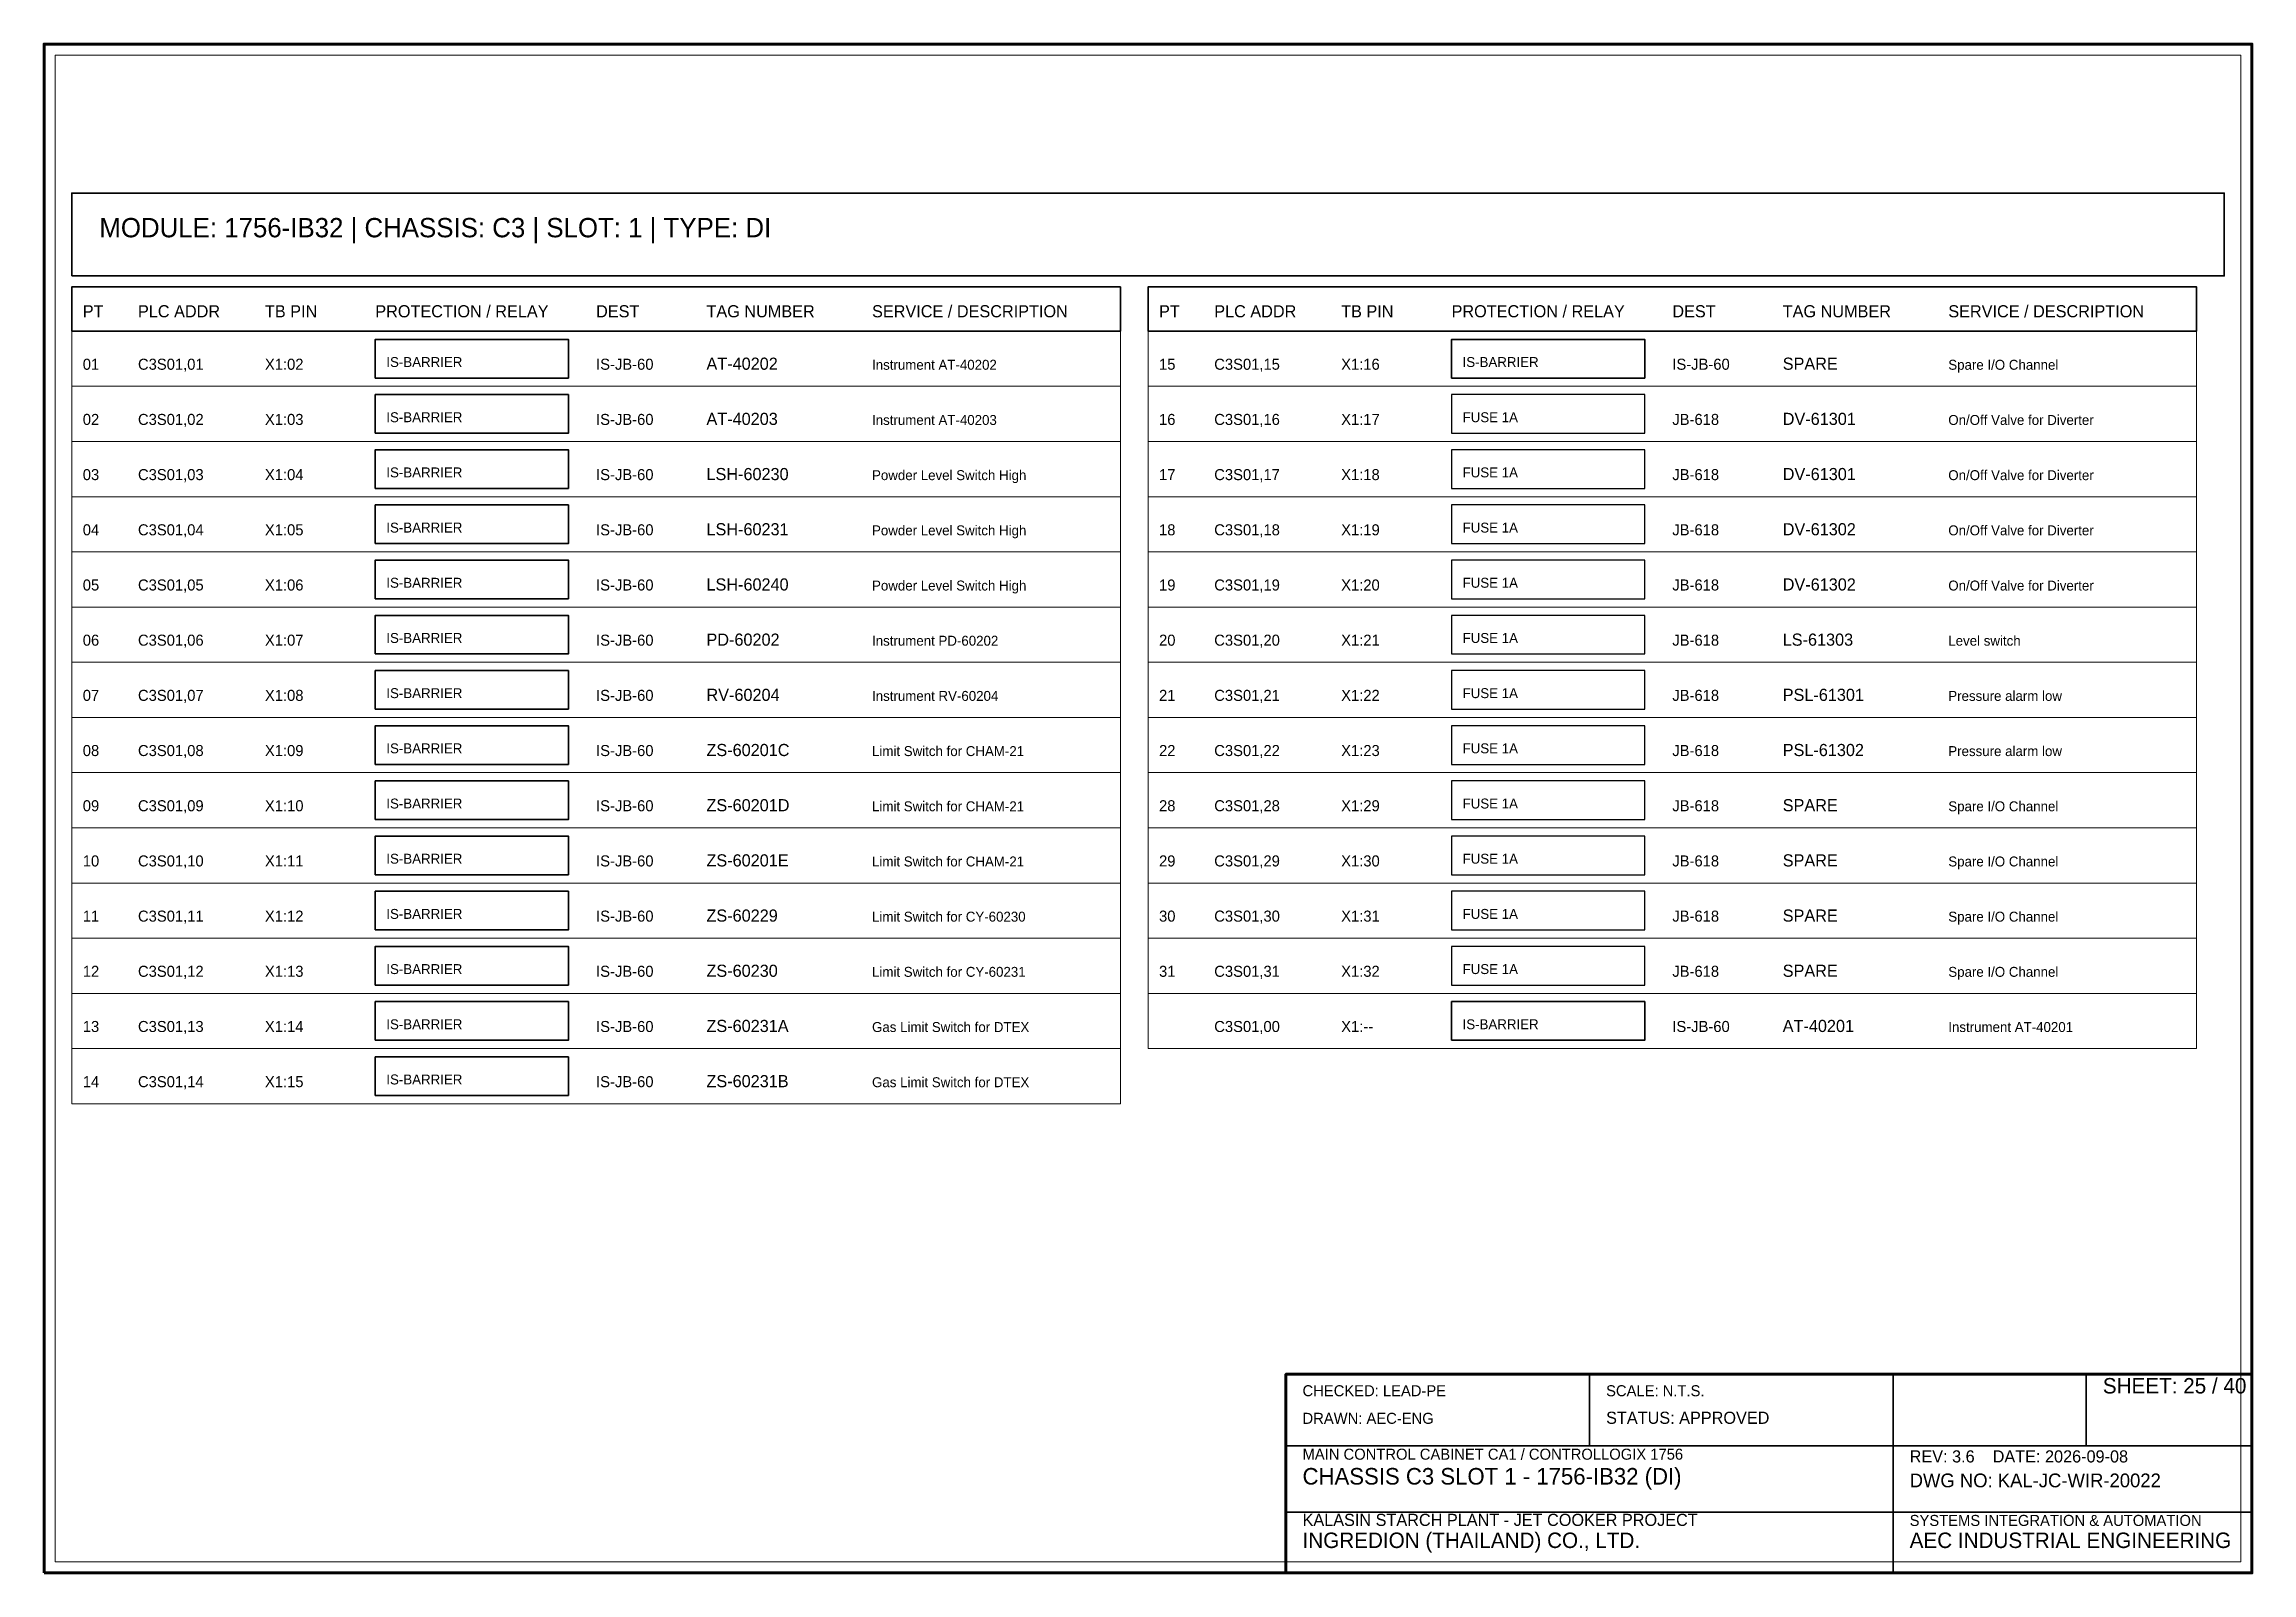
# Model space of a CAD drawing. Header units: millimetres. Extents: x 0 to 400, y 0 to 277.
import ezdxf

# ---------------------------------------------------------------- set-up
doc = ezdxf.new("R2010")
doc.units = ezdxf.units.MM
for name, color, linetype, lineweight in [('0_BORDER', 7, 'Continuous', 70), ('0_TITLE_BLOCK', 4, 'Continuous', 35), ('IE-CABLE', 6, 'Continuous', 25), ('IE-EQUIP', 2, 'Continuous', 35), ('IE-WIRE', 1, 'Continuous', 25), ('IS_BARRIERS', 140, 'Continuous', 35), ('NOTATIONS', 8, 'Continuous', 18), ('TER', 3, 'Continuous', 35), ('TEXTS', 7, 'Continuous', 25)]:
    doc.layers.add(name, color=color, linetype=linetype, lineweight=lineweight)

msp = doc.modelspace()

# ---------------------------------------------------------------- linework, layer by layer
at = {"layer": '0_BORDER'}
for points in [[(0, 0), (400, 0), (400, 277), (0, 277)], [(225, 0), (400, 0), (400, 36), (225, 36)]]:
    msp.add_lwpolyline(points, close=True, dxfattribs=at)
at = {"layer": '0_TITLE_BLOCK'}
for p, q in [((280, 23), (280, 36)), ((335, 23), (335, 36)), ((370, 23), (370, 36)), ((225, 23), (400, 23)), ((335, 0), (335, 23)), ((225, 11), (400, 11))]:
    msp.add_line(p, q, dxfattribs=at)
for points in [[(5, 225), (195, 225), (195, 233), (5, 233)], [(200, 225), (390, 225), (390, 233), (200, 233)]]:
    msp.add_lwpolyline(points, close=True, dxfattribs=at)
at = {"layer": 'IE-EQUIP'}
msp.add_lwpolyline([(5, 235), (395, 235), (395, 250), (5, 250)], close=True, dxfattribs=at)
at = {"layer": 'IE-WIRE'}
for points in [[(255, 206.5), (290, 206.5), (290, 213.5), (255, 213.5)], [(255, 196.5), (290, 196.5), (290, 203.5), (255, 203.5)], [(255, 186.5), (290, 186.5), (290, 193.5), (255, 193.5)], [(255, 176.5), (290, 176.5), (290, 183.5), (255, 183.5)], [(255, 166.5), (290, 166.5), (290, 173.5), (255, 173.5)], [(255, 156.5), (290, 156.5), (290, 163.5), (255, 163.5)], [(255, 146.5), (290, 146.5), (290, 153.5), (255, 153.5)], [(255, 136.5), (290, 136.5), (290, 143.5), (255, 143.5)], [(255, 126.5), (290, 126.5), (290, 133.5), (255, 133.5)], [(255, 116.5), (290, 116.5), (290, 123.5), (255, 123.5)], [(255, 106.5), (290, 106.5), (290, 113.5), (255, 113.5)]]:
    msp.add_lwpolyline(points, close=True, dxfattribs=at)
at = {"layer": 'IS_BARRIERS'}
for points in [[(60, 216.5), (95, 216.5), (95, 223.5), (60, 223.5)], [(255, 216.5), (290, 216.5), (290, 223.5), (255, 223.5)], [(60, 206.5), (95, 206.5), (95, 213.5), (60, 213.5)], [(60, 196.5), (95, 196.5), (95, 203.5), (60, 203.5)], [(60, 186.5), (95, 186.5), (95, 193.5), (60, 193.5)], [(60, 176.5), (95, 176.5), (95, 183.5), (60, 183.5)], [(60, 166.5), (95, 166.5), (95, 173.5), (60, 173.5)], [(60, 156.5), (95, 156.5), (95, 163.5), (60, 163.5)], [(60, 146.5), (95, 146.5), (95, 153.5), (60, 153.5)], [(60, 136.5), (95, 136.5), (95, 143.5), (60, 143.5)], [(60, 126.5), (95, 126.5), (95, 133.5), (60, 133.5)], [(60, 116.5), (95, 116.5), (95, 123.5), (60, 123.5)], [(60, 106.5), (95, 106.5), (95, 113.5), (60, 113.5)], [(60, 96.5), (95, 96.5), (95, 103.5), (60, 103.5)], [(255, 96.5), (290, 96.5), (290, 103.5), (255, 103.5)], [(60, 86.5), (95, 86.5), (95, 93.5), (60, 93.5)]]:
    msp.add_lwpolyline(points, close=True, dxfattribs=at)
at = {"layer": 'NOTATIONS'}
for points in [[(2, 2), (398, 2), (398, 275), (2, 275)], [(5, 215), (195, 215), (195, 225), (5, 225)], [(200, 215), (390, 215), (390, 225), (200, 225)], [(5, 205), (195, 205), (195, 215), (5, 215)], [(200, 205), (390, 205), (390, 215), (200, 215)], [(5, 195), (195, 195), (195, 205), (5, 205)], [(200, 195), (390, 195), (390, 205), (200, 205)], [(5, 185), (195, 185), (195, 195), (5, 195)], [(200, 185), (390, 185), (390, 195), (200, 195)], [(5, 175), (195, 175), (195, 185), (5, 185)], [(200, 175), (390, 175), (390, 185), (200, 185)], [(5, 165), (195, 165), (195, 175), (5, 175)], [(200, 165), (390, 165), (390, 175), (200, 175)], [(5, 155), (195, 155), (195, 165), (5, 165)], [(200, 155), (390, 155), (390, 165), (200, 165)], [(5, 145), (195, 145), (195, 155), (5, 155)], [(200, 145), (390, 145), (390, 155), (200, 155)], [(5, 135), (195, 135), (195, 145), (5, 145)], [(200, 135), (390, 135), (390, 145), (200, 145)], [(5, 125), (195, 125), (195, 135), (5, 135)], [(200, 125), (390, 125), (390, 135), (200, 135)], [(5, 115), (195, 115), (195, 125), (5, 125)], [(200, 115), (390, 115), (390, 125), (200, 125)], [(5, 105), (195, 105), (195, 115), (5, 115)], [(200, 105), (390, 105), (390, 115), (200, 115)], [(5, 95), (195, 95), (195, 105), (5, 105)], [(200, 95), (390, 95), (390, 105), (200, 105)], [(5, 85), (195, 85), (195, 95), (5, 95)]]:
    msp.add_lwpolyline(points, close=True, dxfattribs=at)

# ---------------------------------------------------------------- texts
at = {"layer": '0_TITLE_BLOCK'}
for s, height, p in [('MODULE: 1756-IB32 | CHASSIS: C3 | SLOT: 1 | TYPE: DI', 3.5, (10, 242)), ('PT', 2.2, (7, 227.5)), ('PLC ADDR', 2.2, (17, 227.5)), ('TB PIN', 2.2, (40, 227.5)), ('PROTECTION / RELAY', 2.2, (60, 227.5)), ('DEST', 2.2, (100, 227.5)), ('TAG NUMBER', 2.2, (120, 227.5)), ('SERVICE / DESCRIPTION', 2.2, (150, 227.5)), ('PT', 2.2, (202, 227.5)), ('PLC ADDR', 2.2, (212, 227.5)), ('TB PIN', 2.2, (235, 227.5)), ('PROTECTION / RELAY', 2.2, (255, 227.5)), ('DEST', 2.2, (295, 227.5)), ('TAG NUMBER', 2.2, (315, 227.5)), ('SERVICE / DESCRIPTION', 2.2, (345, 227.5)), ('SHEET: 25 / 40', 2.8, (373, 32.5)), ('STATUS: APPROVED', 2.2, (283, 27)), ('CHASSIS C3 SLOT 1 - 1756-IB32 (DI)', 3, (228, 16)), ('INGREDION (THAILAND) CO., LTD.', 2.8, (228, 4.5)), ('AEC INDUSTRIAL ENGINEERING', 2.8, (338, 4.5))]:
    msp.add_text(s, height=height, dxfattribs=at).set_placement(p)
at = {"layer": 'IE-CABLE'}
for s, p in [('IS-JB-60', (100, 218)), ('IS-JB-60', (295, 218)), ('IS-JB-60', (100, 208)), ('JB-618', (295, 208)), ('IS-JB-60', (100, 198)), ('JB-618', (295, 198)), ('IS-JB-60', (100, 188)), ('JB-618', (295, 188)), ('IS-JB-60', (100, 178)), ('JB-618', (295, 178)), ('IS-JB-60', (100, 168)), ('JB-618', (295, 168)), ('IS-JB-60', (100, 158)), ('JB-618', (295, 158)), ('IS-JB-60', (100, 148)), ('JB-618', (295, 148)), ('IS-JB-60', (100, 138)), ('JB-618', (295, 138)), ('IS-JB-60', (100, 128)), ('JB-618', (295, 128)), ('IS-JB-60', (100, 118)), ('JB-618', (295, 118)), ('IS-JB-60', (100, 108)), ('JB-618', (295, 108)), ('IS-JB-60', (100, 98)), ('IS-JB-60', (295, 98)), ('IS-JB-60', (100, 88))]:
    msp.add_text(s, height=2, dxfattribs=at).set_placement(p)
at = {"layer": 'IE-WIRE'}
for p in [(257, 208.5), (257, 198.5), (257, 188.5), (257, 178.5), (257, 168.5), (257, 158.5), (257, 148.5), (257, 138.5), (257, 128.5), (257, 118.5), (257, 108.5)]:
    msp.add_text('FUSE 1A', height=1.8, dxfattribs=at).set_placement(p)
at = {"layer": 'IS_BARRIERS'}
for p in [(62, 218.5), (257, 218.5), (62, 208.5), (62, 198.5), (62, 188.5), (62, 178.5), (62, 168.5), (62, 158.5), (62, 148.5), (62, 138.5), (62, 128.5), (62, 118.5), (62, 108.5), (62, 98.5), (257, 98.5), (62, 88.5)]:
    msp.add_text('IS-BARRIER', height=1.8, dxfattribs=at).set_placement(p)
at = {"layer": 'TER'}
for s, p in [('X1:02', (40, 218)), ('X1:16', (235, 218)), ('X1:03', (40, 208)), ('X1:17', (235, 208)), ('X1:04', (40, 198)), ('X1:18', (235, 198)), ('X1:05', (40, 188)), ('X1:19', (235, 188)), ('X1:06', (40, 178)), ('X1:20', (235, 178)), ('X1:07', (40, 168)), ('X1:21', (235, 168)), ('X1:08', (40, 158)), ('X1:22', (235, 158)), ('X1:09', (40, 148)), ('X1:23', (235, 148)), ('X1:10', (40, 138)), ('X1:29', (235, 138)), ('X1:11', (40, 128)), ('X1:30', (235, 128)), ('X1:12', (40, 118)), ('X1:31', (235, 118)), ('X1:13', (40, 108)), ('X1:32', (235, 108)), ('X1:14', (40, 98)), ('X1:--', (235, 98)), ('X1:15', (40, 88))]:
    msp.add_text(s, height=2, dxfattribs=at).set_placement(p)
at = {"layer": 'TEXTS'}
for s, height, p in [('01', 2, (7, 218)), ('C3S01,01', 2, (17, 218)), ('AT-40202', 2.2, (120, 218)), ('15', 2, (202, 218)), ('C3S01,15', 2, (212, 218)), ('SPARE', 2.2, (315, 218)), ('Instrument AT-40202', 1.8, (150, 218)), ('Spare I/O Channel', 1.8, (345, 218)), ('02', 2, (7, 208)), ('C3S01,02', 2, (17, 208)), ('AT-40203', 2.2, (120, 208)), ('Instrument AT-40203', 1.8, (150, 208)), ('16', 2, (202, 208)), ('C3S01,16', 2, (212, 208)), ('DV-61301', 2.2, (315, 208)), ('On/Off Valve for Diverter', 1.8, (345, 208)), ('03', 2, (7, 198)), ('C3S01,03', 2, (17, 198)), ('LSH-60230', 2.2, (120, 198)), ('17', 2, (202, 198)), ('C3S01,17', 2, (212, 198)), ('DV-61301', 2.2, (315, 198)), ('Powder Level Switch High ', 1.8, (150, 198)), ('On/Off Valve for Diverter', 1.8, (345, 198)), ('04', 2, (7, 188)), ('C3S01,04', 2, (17, 188)), ('LSH-60231', 2.2, (120, 188)), ('Powder Level Switch High ', 1.8, (150, 188)), ('18', 2, (202, 188)), ('C3S01,18', 2, (212, 188)), ('DV-61302', 2.2, (315, 188)), ('On/Off Valve for Diverter', 1.8, (345, 188)), ('05', 2, (7, 178)), ('C3S01,05', 2, (17, 178)), ('LSH-60240', 2.2, (120, 178)), ('19', 2, (202, 178)), ('C3S01,19', 2, (212, 178)), ('DV-61302', 2.2, (315, 178)), ('Powder Level Switch High ', 1.8, (150, 178)), ('On/Off Valve for Diverter', 1.8, (345, 178)), ('06', 2, (7, 168)), ('C3S01,06', 2, (17, 168)), ('PD-60202', 2.2, (120, 168)), ('Instrument PD-60202', 1.8, (150, 168)), ('20', 2, (202, 168)), ('C3S01,20', 2, (212, 168)), ('LS-61303', 2.2, (315, 168)), ('Level switch', 1.8, (345, 168)), ('07', 2, (7, 158)), ('C3S01,07', 2, (17, 158)), ('RV-60204', 2.2, (120, 158)), ('21', 2, (202, 158)), ('C3S01,21', 2, (212, 158)), ('PSL-61301', 2.2, (315, 158)), ('Instrument RV-60204', 1.8, (150, 158)), ('Pressure alarm low', 1.8, (345, 158)), ('08', 2, (7, 148)), ('C3S01,08', 2, (17, 148)), ('ZS-60201C', 2.2, (120, 148)), ('Limit Switch for CHAM-21 ', 1.8, (150, 148)), ('22', 2, (202, 148)), ('C3S01,22', 2, (212, 148)), ('PSL-61302', 2.2, (315, 148)), ('Pressure alarm low', 1.8, (345, 148)), ('09', 2, (7, 138)), ('C3S01,09', 2, (17, 138)), ('ZS-60201D', 2.2, (120, 138)), ('28', 2, (202, 138)), ('C3S01,28', 2, (212, 138)), ('SPARE', 2.2, (315, 138)), ('Limit Switch for CHAM-21 ', 1.8, (150, 138)), ('Spare I/O Channel', 1.8, (345, 138)), ('10', 2, (7, 128)), ('C3S01,10', 2, (17, 128)), ('ZS-60201E', 2.2, (120, 128)), ('Limit Switch for CHAM-21 ', 1.8, (150, 128)), ('29', 2, (202, 128)), ('C3S01,29', 2, (212, 128)), ('SPARE', 2.2, (315, 128)), ('Spare I/O Channel', 1.8, (345, 128)), ('11', 2, (7, 118)), ('C3S01,11', 2, (17, 118)), ('ZS-60229', 2.2, (120, 118)), ('30', 2, (202, 118)), ('C3S01,30', 2, (212, 118)), ('SPARE', 2.2, (315, 118)), ('Limit Switch for CY-60230', 1.8, (150, 118)), ('Spare I/O Channel', 1.8, (345, 118)), ('12', 2, (7, 108)), ('C3S01,12', 2, (17, 108)), ('ZS-60230', 2.2, (120, 108)), ('Limit Switch for CY-60231', 1.8, (150, 108)), ('31', 2, (202, 108)), ('C3S01,31', 2, (212, 108)), ('SPARE', 2.2, (315, 108)), ('Spare I/O Channel', 1.8, (345, 108)), ('13', 2, (7, 98)), ('C3S01,13', 2, (17, 98)), ('ZS-60231A', 2.2, (120, 98)), ('C3S01,00', 2, (212, 98)), ('AT-40201', 2.2, (315, 98)), ('Gas Limit Switch for DTEX', 1.8, (150, 98)), ('Instrument AT-40201', 1.8, (345, 98)), ('14', 2, (7, 88)), ('C3S01,14', 2, (17, 88)), ('ZS-60231B', 2.2, (120, 88)), ('Gas Limit Switch for DTEX', 1.8, (150, 88)), ('CHECKED: LEAD-PE', 2, (228, 32)), ('SCALE: N.T.S.', 2, (283, 32)), ('DRAWN: AEC-ENG', 2, (228, 27)), ('MAIN CONTROL CABINET CA1 / CONTROLLOGIX 1756', 2, (228, 20.5)), ('REV: 3.6    DATE: 2026-09-08', 2.2, (338, 20)), ('DWG NO: KAL-JC-WIR-20022', 2.5, (338, 15.5)), ('KALASIN STARCH PLANT - JET COOKER PROJECT', 2.2, (228, 8.5)), ('SYSTEMS INTEGRATION & AUTOMATION', 2, (338, 8.5))]:
    msp.add_text(s, height=height, dxfattribs=at).set_placement(p)

doc.saveas('drawing.dxf')
